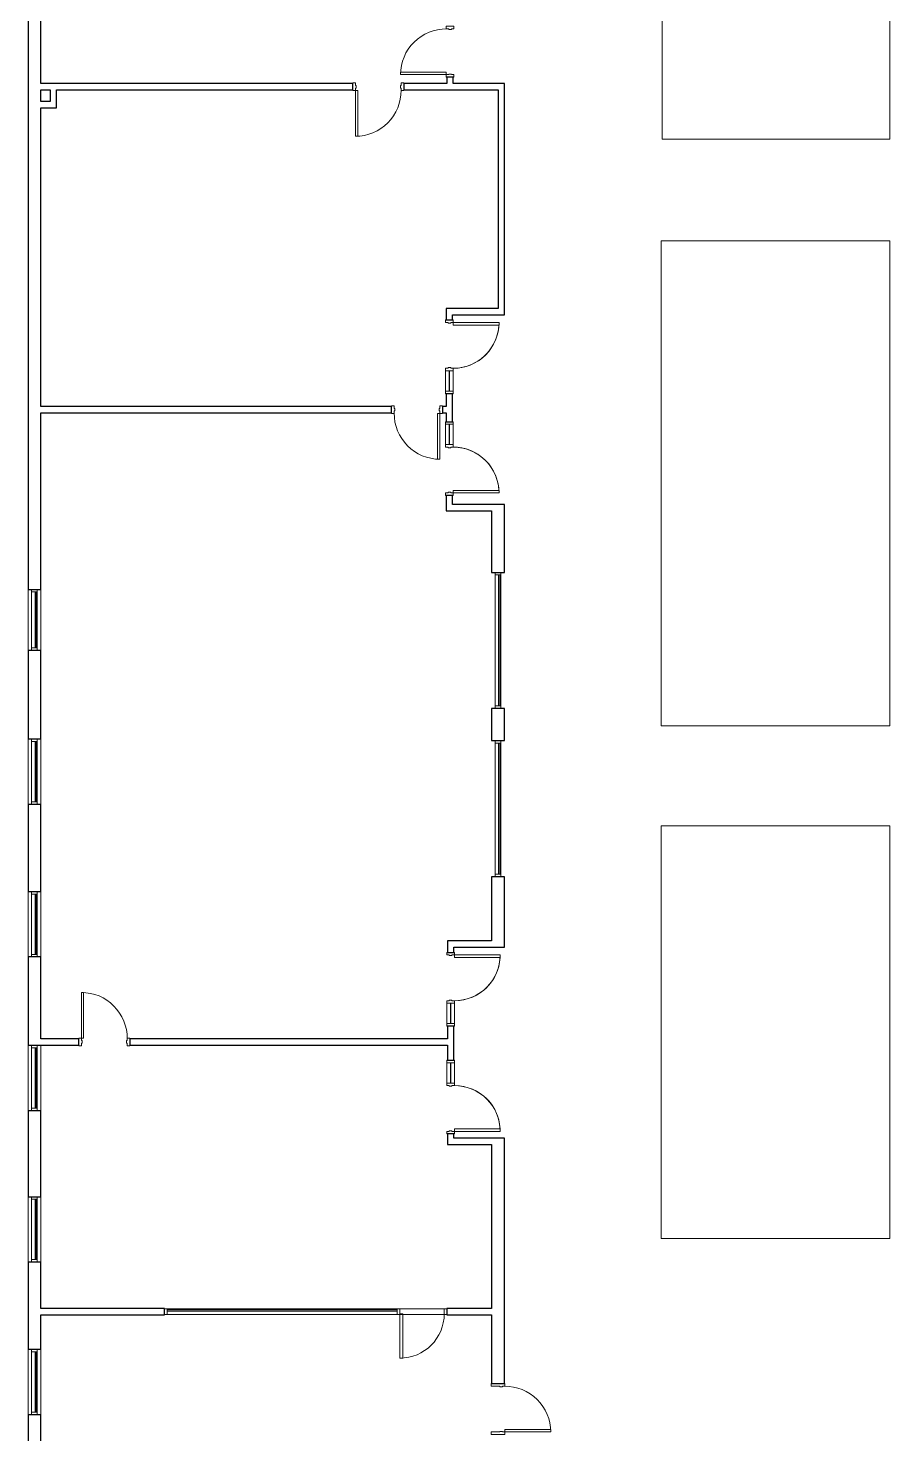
# Model space of a CAD drawing. Header units: inches. Extents: x -715 to 1000, y -5106 to -727.
# Drawn here: x -278 to 400, y -4037 to -2932 of the extents above; entities that cross this region are included whole.
import ezdxf

# ---------------------------------------------------------------- set-up
doc = ezdxf.new("R2010")
doc.units = ezdxf.units.IN
doc.header["$MEASUREMENT"] = 0
for name, color, linetype, lineweight in [('A-DOOR', 31, 'Continuous', 9), ('A-DOOR-FRAM', 31, 'Continuous', 15), ('A-FLOR', 192, 'Continuous', 9), ('A-GLAZ-CURT', 52, 'Continuous', 9), ('A-GLAZ-CWMG', 51, 'Continuous', 9), ('A-WALL', 113, 'Continuous', 9), ('I-WALL', 2, 'Continuous', 9)]:
    doc.layers.add(name, color=color, linetype=linetype, lineweight=lineweight)

# ---------------------------------------------------------------- blocks, each defined once
blk = doc.blocks.new('System Panel - zGlazed-5186063-Level 2 - Map Export')
at = {"layer": 'A-GLAZ-CURT'}
for p, q in [((22, 1.5), (-22, 1.5)), ((-22, 1.5), (-22, 0.5)), ((-22, 0.5), (22, 0.5)), ((22, 0.5), (22, 1.5))]:
    blk.add_line(p, q, dxfattribs=at)
blk = doc.blocks.new('Rectangular Mullion - 4 1_2_ x 2_ Rectangular_CE_-5142176-Level 2 - Map Export')
at = {"layer": 'A-GLAZ-CWMG'}
for p, q in [((891.3, -3060.1), (891.3, -3016.1)), ((895.8, -3060.1), (895.8, -3016.1))]:
    blk.add_line(p, q, dxfattribs=at)
blk = doc.blocks.new('Rectangular Mullion - 4 1_2_ x 2_ Rectangular_CE_-5186064-Level 2 - Map Export')
at = {"layer": 'A-GLAZ-CWMG', "lineweight": 15}
for p, q in [((-2, 2.25), (0, 2.25)), ((-2, -2.25), (-2, 2.25)), ((0, 2.25), (0, -2.25)), ((0, -2.25), (-2, -2.25))]:
    blk.add_line(p, q, dxfattribs=at)
blk = doc.blocks.new('Rectangular Mullion - 4 1_2_ x 2_ Rectangular_CE_-5186065-Level 2 - Map Export')
at = {"layer": 'A-GLAZ-CWMG', "lineweight": 15}
for p, q in [((0, 2.25), (-2, 2.25)), ((-2, 2.25), (-2, -2.25)), ((0, -2.25), (0, 2.25)), ((-2, -2.25), (0, -2.25))]:
    blk.add_line(p, q, dxfattribs=at)
blk = doc.blocks.new('System Panel - zGlazed-5186081-Level 2 - Map Export')
at = {"layer": 'A-GLAZ-CURT'}
for p, q in [((23.7, 1.5), (-23.7, 1.5)), ((-23.7, 1.5), (-23.7, 0.5)), ((-23.7, 0.5), (23.7, 0.5)), ((23.7, 0.5), (23.7, 1.5))]:
    blk.add_line(p, q, dxfattribs=at)
blk = doc.blocks.new('Rectangular Mullion - 4 1_2_ x 2_ Rectangular_CE_-5165028-Level 2 - Map Export')
at = {"layer": 'A-GLAZ-CWMG'}
for p, q in [((-275.1, -3540.4), (-275.1, -3492.9)), ((-270.6, -3540.4), (-270.6, -3492.9))]:
    blk.add_line(p, q, dxfattribs=at)
blk = doc.blocks.new('System Panel - zGlazed-5272900-Level 2 - Map Export')
at = {"layer": 'A-GLAZ-CURT'}
for p, q in [((23.8, 1.5), (-23.8, 1.5)), ((-23.8, 1.5), (-23.8, 0.5)), ((-23.8, 0.5), (23.8, 0.5)), ((23.8, 0.5), (23.8, 1.5))]:
    blk.add_line(p, q, dxfattribs=at)
blk = doc.blocks.new('Rectangular Mullion - 4 1_2_ x 2_ Rectangular_CE_-5272897-Level 2 - Map Export')
at = {"layer": 'A-GLAZ-CWMG'}
for p, q in [((-275.1, -3781.4), (-275.1, -3733.8)), ((-270.6, -3781.4), (-270.6, -3733.8))]:
    blk.add_line(p, q, dxfattribs=at)
blk = doc.blocks.new('System Panel - zGlazed-5186161-Level 2 - Map Export')
at = {"layer": 'A-GLAZ-CURT'}
for p, q in [((90.5, 1.5), (-90.5, 1.5)), ((-90.5, 1.5), (-90.5, 0.5)), ((-90.5, 0.5), (90.5, 0.5)), ((90.5, 0.5), (90.5, 1.5))]:
    blk.add_line(p, q, dxfattribs=at)
blk = doc.blocks.new('Rectangular Mullion - 4 1_2_ x 2_ Rectangular_CE_-5174095-Level 2 - Map Export')
at = {"layer": 'A-GLAZ-CWMG'}
for p, q in [((12.5, -3939.1), (-168.5, -3939.1)), ((12.5, -3943.6), (-168.5, -3943.6))]:
    blk.add_line(p, q, dxfattribs=at)
blk = doc.blocks.new('Rectangular Mullion - 4 1_2_ x 2_ Rectangular_CE_-5186047-Level 2 - Map Export')
at = {"layer": 'A-GLAZ-CWMG', "lineweight": 15}
for p, q in [((-2, 2.25), (0, 2.25)), ((-2, -2.25), (-2, 2.25)), ((0, 2.25), (0, -2.25)), ((0, -2.25), (-2, -2.25))]:
    blk.add_line(p, q, dxfattribs=at)
blk = doc.blocks.new('Rectangular Mullion - 4 1_2_ x 2_ Rectangular_CE_-5186048-Level 2 - Map Export')
at = {"layer": 'A-GLAZ-CWMG', "lineweight": 15}
for p, q in [((0, 2.25), (-2, 2.25)), ((-2, 2.25), (-2, -2.25)), ((0, -2.25), (0, 2.25)), ((-2, -2.25), (0, -2.25))]:
    blk.add_line(p, q, dxfattribs=at)
blk = doc.blocks.new('CW-Single_CE_ - Medium Style-5186089-Level 2 - Map Export')
at = {"layer": 'A-DOOR', "lineweight": 15}
for p, q in [((-17.5, -1.5), (-15, -1.5)), ((-17.5, -36.5), (-17.5, -1.5)), ((-15, -1.5), (-15, -36.5)), ((-15, -36.5), (-17.5, -36.5))]:
    blk.add_line(p, q, dxfattribs=at)
at = {"layer": 'A-DOOR'}
blk.add_arc((-17.5, -1.5), 35, 270, 0, dxfattribs=at)
blk = doc.blocks.new('Rectangular Mullion - 4 1_2_ x 2_ Rectangular_CE_-5146178-Level 2 - Map Export')
at = {"layer": 'A-GLAZ-CWMG'}
for p, q in [((49.5, -3939.1), (14.5, -3939.1)), ((49.5, -3943.6), (14.5, -3943.6))]:
    blk.add_line(p, q, dxfattribs=at)
blk = doc.blocks.new('Rectangular Mullion - 4 1_2_ x 2_ Rectangular_CE_-5186050-Level 2 - Map Export')
at = {"layer": 'A-GLAZ-CWMG', "lineweight": 15}
for p, q in [((-1, 2.25), (1, 2.25)), ((-1, -2.25), (-1, 2.25)), ((1, 2.25), (1, -2.25)), ((1, -2.25), (-1, -2.25))]:
    blk.add_line(p, q, dxfattribs=at)
blk = doc.blocks.new('System Panel - zGlazed-5186162-Level 2 - Map Export')
at = {"layer": 'A-GLAZ-CURT'}
for p, q in [((51.5, 1.5), (-51.5, 1.5)), ((-51.5, 1.5), (-51.5, 0.5)), ((-51.5, 0.5), (51.5, 0.5)), ((51.5, 0.5), (51.5, 1.5))]:
    blk.add_line(p, q, dxfattribs=at)
blk = doc.blocks.new('Rectangular Mullion - 4 1_2_ x 2_ Rectangular_CE_-5174427-Level 2 - Map Export')
at = {"layer": 'A-GLAZ-CWMG'}
for p, q in [((89.5, -3465), (89.5, -3362)), ((94, -3465), (94, -3362))]:
    blk.add_line(p, q, dxfattribs=at)
blk = doc.blocks.new('Door-Single-Sidelite_CE_ - WD Door-2_ HM Frame-Sidelite-5143442-Level 2 - Map Export')
at = {"layer": 'A-DOOR', "lineweight": 15}
for p, q in [((-36, -0.125), (-36, 0.125)), ((-36, 0.125), (-20, 0.125)), ((-20, 0.125), (-20, -0.125)), ((-20, -0.125), (-36, -0.125))]:
    blk.add_line(p, q, dxfattribs=at)
at = {"layer": 'A-DOOR'}
for p, q in [((16, -3), (18, -3)), ((16, -39), (16, -3)), ((18, -3), (18, -39)), ((18, -39), (16, -39))]:
    blk.add_line(p, q, dxfattribs=at)
for start, end in [(179.5, 266.789728), (180.5, 270)]:
    blk.add_arc((18, -3), 36, start, end, dxfattribs=at)
at = {"layer": 'A-DOOR-FRAM'}
for p, q in [((-38, 3), (-36, 3)), ((-38, -3), (-38, 3)), ((-36, 3), (-36, -3)), ((-20, 3), (-18, 3)), ((-20, -3), (-20, 3)), ((-18, 3), (-18, 1)), ((-18, 1), (-17.5, 1)), ((-17.5, 1), (-17.5, -1)), ((17.5, 1), (18, 1)), ((17.5, -1), (17.5, 1)), ((18, 3), (20, 3)), ((18, 1), (18, 3)), ((20, 3), (20, -3)), ((-36, -3), (-38, -3)), ((-18, -3), (-20, -3)), ((-18, -1), (-18, -3)), ((-17.5, -1), (-18, -1)), ((18, -1), (17.5, -1)), ((18, -3), (18, -1)), ((20, -3), (18, -3))]:
    blk.add_line(p, q, dxfattribs=at)
at = {"layer": 'A-DOOR-FRAM', "lineweight": 9}
for p, q in [((-20, 3), (-36, 3)), ((-36, -3), (-20, -3))]:
    blk.add_line(p, q, dxfattribs=at)
blk = doc.blocks.new('Door-Single-Sidelite_CE_ - WD Door-2_ HM Frame-Sidelite-5143300-Level 2 - Map Export')
at = {"layer": 'A-DOOR'}
for p, q in [((18, 39), (16, 39)), ((16, 39), (16, 3)), ((18, 3), (18, 39)), ((16, 3), (18, 3))]:
    blk.add_line(p, q, dxfattribs=at)
at = {"layer": 'A-DOOR', "lineweight": 15}
for p, q in [((-20, 0.125), (-36, 0.125)), ((-36, 0.125), (-36, -0.125)), ((-20, -0.125), (-20, 0.125)), ((-36, -0.125), (-20, -0.125))]:
    blk.add_line(p, q, dxfattribs=at)
at = {"layer": 'A-DOOR'}
for start, end in [(93.210272, 180.5), (90, 179.5)]:
    blk.add_arc((18, 3), 36, start, end, dxfattribs=at)
at = {"layer": 'A-DOOR-FRAM'}
for p, q in [((-36, 3), (-38, 3)), ((-38, 3), (-38, -3)), ((-36, -3), (-36, 3)), ((-18, 3), (-20, 3)), ((-20, 3), (-20, -3)), ((-18, 1), (-18, 3)), ((-17.5, 1), (-18, 1)), ((-17.5, -1), (-17.5, 1)), ((18, 1), (17.5, 1)), ((17.5, 1), (17.5, -1)), ((20, 3), (18, 3)), ((18, 3), (18, 1)), ((20, -3), (20, 3)), ((-38, -3), (-36, -3)), ((-20, -3), (-18, -3)), ((-18, -3), (-18, -1)), ((-18, -1), (-17.5, -1)), ((17.5, -1), (18, -1)), ((18, -1), (18, -3)), ((18, -3), (20, -3))]:
    blk.add_line(p, q, dxfattribs=at)
at = {"layer": 'A-DOOR-FRAM', "lineweight": 9}
for p, q in [((-36, 3), (-20, 3)), ((-20, -3), (-36, -3))]:
    blk.add_line(p, q, dxfattribs=at)
blk = doc.blocks.new('Door-Single_CE_ - WD Door-2_ HM Frame-5175295-Level 2 - Map Export')
at = {"layer": 'A-DOOR'}
for p, q in [((18, 41.5), (16, 41.5)), ((16, 41.5), (16, 5.5)), ((18, 5.5), (18, 41.5)), ((16, 5.5), (18, 5.5))]:
    blk.add_line(p, q, dxfattribs=at)
at = {"layer": 'A-DOOR', "lineweight": 15}
for p, q in [((18, 41.5), (16, 41.5)), ((16, 41.5), (16, 5.5)), ((18, 5.5), (18, 41.5)), ((18, 5.5), (16, 5.5))]:
    blk.add_line(p, q, dxfattribs=at)
at = {"layer": 'A-DOOR'}
blk.add_arc((18, 5.5), 36, 90, 180.5, dxfattribs=at)
blk.add_arc((18, 5.5), 36, 90, 180.5, dxfattribs=at)
blk.add_arc((18, 5.5), 36, 90, 180.5, dxfattribs=at)
blk.add_arc((18, 5.5), 36, 90, 180.5, dxfattribs=at)
at = {"layer": 'A-DOOR-FRAM'}
for p, q in [((-18, 5.5), (-20, 5.5)), ((-20, 5.5), (-20, -5.5)), ((-18, 3.5), (-18, 5.5)), ((-17.5, 3.5), (-18, 3.5)), ((-18, -5.5), (-18, 1.5)), ((-18, 1.5), (-17.5, 1.5)), ((-17.5, 1.5), (-17.5, 3.5)), ((18, 3.5), (17.5, 3.5)), ((17.5, 3.5), (17.5, 1.5)), ((17.5, 1.5), (18, 1.5)), ((20, 5.5), (18, 5.5)), ((18, 5.5), (18, 3.5)), ((18, 1.5), (18, -5.5)), ((20, -5.5), (20, 5.5)), ((-20, -5.5), (-18, -5.5)), ((18, -5.5), (20, -5.5))]:
    blk.add_line(p, q, dxfattribs=at)
blk = doc.blocks.new('Door-Single_CE_ - WD Door-2_ HM Frame-5167734-Level 2 - Map Export')
at = {"layer": 'A-DOOR'}
for p, q in [((16, -39), (16, -3)), ((16, -3), (18, -3)), ((18, -3), (18, -39)), ((18, -39), (16, -39))]:
    blk.add_line(p, q, dxfattribs=at)
at = {"layer": 'A-DOOR', "lineweight": 15}
for p, q in [((16, -39), (16, -3)), ((18, -3), (16, -3)), ((18, -3), (18, -39)), ((18, -39), (16, -39))]:
    blk.add_line(p, q, dxfattribs=at)
at = {"layer": 'A-DOOR'}
blk.add_arc((18, -3), 36, 179.5, 270, dxfattribs=at)
blk.add_arc((18, -3), 36, 179.5, 270, dxfattribs=at)
blk.add_arc((18, -3), 36, 179.5, 270, dxfattribs=at)
blk.add_arc((18, -3), 36, 179.5, 270, dxfattribs=at)
at = {"layer": 'A-DOOR-FRAM'}
for p, q in [((-20, 3), (-18, 3)), ((-20, -3), (-20, 3)), ((-18, 3), (-18, 1)), ((-18, 1), (-17.5, 1)), ((-17.5, 1), (-17.5, -1)), ((17.5, 1), (18, 1)), ((17.5, -1), (17.5, 1)), ((18, 3), (20, 3)), ((18, 1), (18, 3)), ((20, 3), (20, -3)), ((-18, -3), (-20, -3)), ((-18, -1), (-18, -3)), ((-17.5, -1), (-18, -1)), ((18, -1), (17.5, -1)), ((18, -3), (18, -1)), ((20, -3), (18, -3))]:
    blk.add_line(p, q, dxfattribs=at)
blk = doc.blocks.new('Door-Single_CE_ - WD Door-2_ HM Frame-5167641-Level 2 - Map Export')
at = {"layer": 'A-DOOR'}
for p, q in [((18, 39), (16, 39)), ((16, 39), (16, 3)), ((18, 3), (18, 39)), ((16, 3), (18, 3))]:
    blk.add_line(p, q, dxfattribs=at)
at = {"layer": 'A-DOOR', "lineweight": 15}
for p, q in [((18, 39), (16, 39)), ((16, 39), (16, 3)), ((18, 3), (18, 39)), ((18, 3), (16, 3))]:
    blk.add_line(p, q, dxfattribs=at)
at = {"layer": 'A-DOOR'}
blk.add_arc((18, 3), 36, 90, 180.5, dxfattribs=at)
blk.add_arc((18, 3), 36, 90, 180.5, dxfattribs=at)
blk.add_arc((18, 3), 36, 90, 180.5, dxfattribs=at)
blk.add_arc((18, 3), 36, 90, 180.5, dxfattribs=at)
at = {"layer": 'A-DOOR-FRAM'}
for p, q in [((-18, 3), (-20, 3)), ((-20, 3), (-20, -3)), ((-18, 1), (-18, 3)), ((-17.5, 1), (-18, 1)), ((-17.5, -1), (-17.5, 1)), ((18, 1), (17.5, 1)), ((17.5, 1), (17.5, -1)), ((20, 3), (18, 3)), ((18, 3), (18, 1)), ((20, -3), (20, 3)), ((-20, -3), (-18, -3)), ((-18, -3), (-18, -1)), ((-18, -1), (-17.5, -1)), ((17.5, -1), (18, -1)), ((18, -1), (18, -3)), ((18, -3), (20, -3))]:
    blk.add_line(p, q, dxfattribs=at)
blk = doc.blocks.new('Door-Single_CE_ - HM Door-2_ HM Frame-5141420-Level 2 - Map Export')
at = {"layer": 'A-DOOR'}
for p, q in [((16.25, -39), (16.25, -3)), ((16.25, -3), (18, -3)), ((18, -3), (18, -39)), ((18, -39), (16.25, -39))]:
    blk.add_line(p, q, dxfattribs=at)
at = {"layer": 'A-DOOR', "lineweight": 15}
for p, q in [((16.25, -39), (16.25, -3)), ((18, -3), (16.25, -3)), ((18, -3), (18, -39)), ((18, -39), (16.25, -39))]:
    blk.add_line(p, q, dxfattribs=at)
at = {"layer": 'A-DOOR'}
blk.add_arc((18, -3), 36, 179.5, 270, dxfattribs=at)
blk.add_arc((18, -3), 36, 179.5, 270, dxfattribs=at)
blk.add_arc((18, -3), 36, 179.5, 270, dxfattribs=at)
blk.add_arc((18, -3), 36, 179.5, 270, dxfattribs=at)
at = {"layer": 'A-DOOR-FRAM'}
for p, q in [((-20, 3), (-18, 3)), ((-20, -3), (-20, 3)), ((-18, 3), (-18, 0.75)), ((-18, 0.75), (-17.5, 0.75)), ((-17.5, 0.75), (-17.5, -1.25)), ((17.5, 0.75), (18, 0.75)), ((17.5, -1.25), (17.5, 0.75)), ((18, 3), (20, 3)), ((18, 0.75), (18, 3)), ((20, 3), (20, -3)), ((-18, -3), (-20, -3)), ((-18, -1.25), (-18, -3)), ((-17.5, -1.25), (-18, -1.25)), ((18, -1.25), (17.5, -1.25)), ((18, -3), (18, -1.25)), ((20, -3), (18, -3))]:
    blk.add_line(p, q, dxfattribs=at)

msp = doc.modelspace()

# ---------------------------------------------------------------- linework, layer by layer
at = {"layer": 'A-FLOR'}
for p, q in [((400.1, -2602.6), (400.1, -3019.4)), ((221, -3019.4), (221, -2636.3)), ((400.1, -3019.4), (221, -3019.4)), ((220.1, -3480.6), (220.1, -3099.4)), ((220.1, -3099.4), (400.1, -3099.4)), ((400.1, -3099.4), (400.1, -3480.6)), ((400.1, -3480.6), (220.1, -3480.6)), ((220.1, -3883.8), (220.1, -3559.4)), ((220.1, -3559.4), (400.1, -3559.4)), ((400.1, -3559.4), (400.1, -3883.8)), ((400.1, -3883.8), (220.1, -3883.8))]:
    msp.add_line(p, q, dxfattribs=at)
at = {"layer": 'A-WALL', "lineweight": 25}
for p, q in [((-277.9, -2854.4), (-277.9, -3373.4)), ((-267.9, -2975.6), (-267.9, -2854.4)), ((-267.9, -2989.6), (-267.9, -2980.6)), ((-267.9, -3229.5), (-267.9, -2994.6)), ((-267.9, -3373.4), (-267.9, -3234.5)), ((96.8, -3306.5), (86.8, -3306.5)), ((86.8, -3311.5), (86.8, -3360)), ((96.8, -3360), (96.8, -3306.5)), ((86.8, -3360), (96.8, -3360)), ((-277.9, -3373.4), (-267.9, -3373.4)), ((-267.9, -3421.4), (-277.9, -3421.4)), ((-277.9, -3421.4), (-277.9, -3490.9)), ((-267.9, -3490.9), (-267.9, -3421.4)), ((96.8, -3467), (86.8, -3467)), ((86.8, -3467), (86.8, -3492.3)), ((96.8, -3492.3), (96.8, -3467)), ((-277.9, -3490.9), (-267.9, -3490.9)), ((86.8, -3492.3), (96.8, -3492.3)), ((-267.9, -3542.4), (-277.9, -3542.4)), ((-277.9, -3542.4), (-277.9, -3610.9)), ((-267.9, -3610.9), (-267.9, -3542.4)), ((96.8, -3599.3), (86.8, -3599.3)), ((86.8, -3599.3), (86.8, -3649.8)), ((96.8, -3654.8), (96.8, -3599.3)), ((-277.9, -3610.9), (-267.9, -3610.9)), ((86.8, -3654.8), (96.8, -3654.8)), ((-267.9, -3662.4), (-277.9, -3662.4)), ((-277.9, -3662.4), (-277.9, -3731.8)), ((-267.9, -3726.8), (-267.9, -3662.4)), ((-277.9, -3731.8), (-267.9, -3731.8)), ((-267.9, -3783.4), (-277.9, -3783.4)), ((-277.9, -3783.4), (-277.9, -3850.9)), ((-267.9, -3850.9), (-267.9, -3783.4)), ((96.8, -3804.8), (86.8, -3804.8)), ((86.8, -3809.8), (86.8, -3938.9)), ((96.8, -3997.9), (96.8, -3804.8)), ((-277.9, -3850.9), (-267.9, -3850.9)), ((-267.9, -3902.4), (-277.9, -3902.4)), ((-277.9, -3902.4), (-277.9, -3970.9)), ((-267.9, -3938.9), (-267.9, -3902.4)), ((-267.9, -3970.9), (-267.9, -3943.9)), ((86.8, -3943.9), (86.8, -3997.9)), ((-277.9, -3970.9), (-267.9, -3970.9)), ((86.8, -3997.9), (96.8, -3997.9)), ((-267.9, -4022.4), (-277.9, -4022.4)), ((-277.9, -4022.4), (-277.9, -4093.9)), ((-267.9, -4093.9), (-267.9, -4022.4))]:
    msp.add_line(p, q, dxfattribs=at)
at = {"layer": 'A-WALL'}
for p, q in [((-277.9, -3421.4), (-277.9, -3373.4)), ((-267.9, -3373.4), (-267.9, -3421.4)), ((-277.9, -3542.4), (-277.9, -3490.9)), ((-267.9, -3490.9), (-267.9, -3542.4)), ((-277.9, -3662.4), (-277.9, -3610.9)), ((-267.9, -3610.9), (-267.9, -3662.4)), ((-277.9, -3783.4), (-277.9, -3731.8)), ((-267.9, -3731.8), (-267.9, -3783.4)), ((-277.9, -3902.4), (-277.9, -3850.9)), ((-267.9, -3850.9), (-267.9, -3902.4)), ((-277.9, -4022.4), (-277.9, -3970.9)), ((-267.9, -3970.9), (-267.9, -4022.4))]:
    msp.add_line(p, q, dxfattribs=at)
at = {"layer": 'I-WALL', "lineweight": 25}
for p, q in [((56.6, -2970.6), (51.6, -2970.6)), ((51.6, -2970.6), (51.6, -2975.6)), ((56.6, -2975.6), (56.6, -2970.6)), ((-22.4, -2975.6), (-267.9, -2975.6)), ((-267.9, -2980.6), (-260.4, -2980.6)), ((-260.4, -2980.6), (-260.4, -2989.6)), ((-255.4, -2980.6), (-22.4, -2980.6)), ((-255.4, -2994.6), (-255.4, -2980.6)), ((-22.4, -2980.6), (-22.4, -2975.6)), ((51.6, -2975.6), (17.6, -2975.6)), ((17.6, -2975.6), (17.6, -2980.6)), ((17.6, -2980.6), (91.8, -2980.6)), ((96.8, -2975.6), (56.6, -2975.6)), ((91.8, -2980.6), (91.8, -3152.5)), ((96.8, -3157.5), (96.8, -2975.6)), ((-260.4, -2989.6), (-267.9, -2989.6)), ((-267.9, -2994.6), (-255.4, -2994.6)), ((51.1, -3152.5), (51.1, -3161.5)), ((91.8, -3152.5), (51.1, -3152.5)), ((56.1, -3161.5), (56.1, -3157.5)), ((56.1, -3157.5), (96.8, -3157.5)), ((51.1, -3161.5), (56.1, -3161.5)), ((56.1, -3219.5), (51.1, -3219.5)), ((51.1, -3219.5), (51.1, -3229.5)), ((56.1, -3241.5), (56.1, -3219.5)), ((8.1, -3229.5), (-267.9, -3229.5)), ((-267.9, -3234.5), (8.1, -3234.5)), ((8.1, -3234.5), (8.1, -3229.5)), ((51.1, -3229.5), (48.1, -3229.5)), ((48.1, -3229.5), (48.1, -3234.5)), ((48.1, -3234.5), (51.1, -3234.5)), ((51.1, -3234.5), (51.1, -3241.5)), ((51.1, -3241.5), (56.1, -3241.5)), ((56.1, -3299.5), (51.1, -3299.5)), ((51.1, -3299.5), (51.1, -3311.5)), ((56.1, -3306.5), (56.1, -3299.5)), ((51.1, -3311.5), (86.8, -3311.5)), ((86.8, -3306.5), (56.1, -3306.5)), ((86.8, -3649.8), (52, -3649.8)), ((52, -3649.8), (52, -3658.8)), ((52, -3658.8), (57, -3658.8)), ((57, -3654.8), (86.8, -3654.8)), ((57, -3658.8), (57, -3654.8)), ((52, -3716.8), (52, -3726.8)), ((57, -3716.8), (52, -3716.8)), ((57, -3743.5), (57, -3716.8)), ((-237.9, -3726.8), (-267.9, -3726.8)), ((-267.9, -3731.8), (-237.9, -3731.8)), ((-237.9, -3731.8), (-237.9, -3726.8)), ((52, -3726.8), (-197.9, -3726.8)), ((-197.9, -3726.8), (-197.9, -3731.8)), ((-197.9, -3731.8), (52, -3731.8)), ((52, -3731.8), (52, -3743.5)), ((52, -3743.5), (57, -3743.5)), ((52, -3801.5), (52, -3809.8)), ((57, -3801.5), (52, -3801.5)), ((57, -3804.8), (57, -3801.5)), ((52, -3809.8), (86.8, -3809.8)), ((86.8, -3804.8), (57, -3804.8)), ((-170.5, -3938.9), (-267.9, -3938.9)), ((-267.9, -3943.9), (-170.5, -3943.9)), ((-170.5, -3943.9), (-170.5, -3938.9)), ((86.8, -3938.9), (51.5, -3938.9)), ((51.5, -3938.9), (51.5, -3943.9)), ((51.5, -3943.9), (86.8, -3943.9))]:
    msp.add_line(p, q, dxfattribs=at)

# ---------------------------------------------------------------- block references
at = {"layer": 'A-DOOR'}
for name, p, rotation in [('Door-Single_CE_ - WD Door-2_ HM Frame-5167734-Level 2 - Map Export', (54.1, -2950.6), 269.9999999999999), ('Door-Single_CE_ - WD Door-2_ HM Frame-5167641-Level 2 - Map Export', (-2.4, -2978.1), 180), ('Door-Single-Sidelite_CE_ - WD Door-2_ HM Frame-Sidelite-5143442-Level 2 - Map Export', (53.6, -3181.5), 89.99999999999991), ('Door-Single-Sidelite_CE_ - WD Door-2_ HM Frame-Sidelite-5143300-Level 2 - Map Export', (53.6, -3279.5), 269.9999999999999), ('Door-Single-Sidelite_CE_ - WD Door-2_ HM Frame-Sidelite-5143442-Level 2 - Map Export', (54.5, -3678.8), 90.0000000000001), ('Door-Single_CE_ - HM Door-2_ HM Frame-5141420-Level 2 - Map Export', (-217.9, -3729.3), 180), ('Door-Single-Sidelite_CE_ - WD Door-2_ HM Frame-Sidelite-5143300-Level 2 - Map Export', (54.5, -3781.5), 270.0000000000001), ('Door-Single_CE_ - WD Door-2_ HM Frame-5175295-Level 2 - Map Export', (91.8, -4017.9), 269.9999999999999)]:
    msp.add_blockref(name, p, dxfattribs=dict(at, rotation=rotation))
msp.add_blockref('Door-Single_CE_ - WD Door-2_ HM Frame-5167734-Level 2 - Map Export', (28.1, -3232), dxfattribs=at)
at = {"layer": 'A-DOOR', "lineweight": 15}
msp.add_blockref('CW-Single_CE_ - Medium Style-5186089-Level 2 - Map Export', (32, -3941.4), dxfattribs=at)
at = {"layer": 'A-GLAZ-CURT'}
for name, p, rotation in [('System Panel - zGlazed-5186162-Level 2 - Map Export', (91.8, -3413.5), 269.9999999999999), ('System Panel - zGlazed-5186063-Level 2 - Map Export', (-272.9, -3397.4), 270.0000000000001), ('System Panel - zGlazed-5186081-Level 2 - Map Export', (-272.9, -3516.7), 270.0000000000001), ('System Panel - zGlazed-5186162-Level 2 - Map Export', (91.8, -3545.8), 269.9999999999999), ('System Panel - zGlazed-5186081-Level 2 - Map Export', (-272.9, -3636.7), 270.0000000000001), ('System Panel - zGlazed-5272900-Level 2 - Map Export', (-272.9, -3757.6), 270.0000000000001), ('System Panel - zGlazed-5186081-Level 2 - Map Export', (-272.9, -3876.7), 270.0000000000001), ('System Panel - zGlazed-5186081-Level 2 - Map Export', (-272.9, -3996.7), 270.0000000000001)]:
    msp.add_blockref(name, p, dxfattribs=dict(at, rotation=rotation))
msp.add_blockref('System Panel - zGlazed-5186161-Level 2 - Map Export', (-78, -3941.4), dxfattribs=at)
at = {"layer": 'A-GLAZ-CWMG'}
for name, p, rotation in [('Rectangular Mullion - 4 1_2_ x 2_ Rectangular_CE_-5186048-Level 2 - Map Export', (91.8, -3360), 89.99999999999991), ('Rectangular Mullion - 4 1_2_ x 2_ Rectangular_CE_-5186065-Level 2 - Map Export', (-272.9, -3373.4), 90.0000000000001), ('Rectangular Mullion - 4 1_2_ x 2_ Rectangular_CE_-5186065-Level 2 - Map Export', (-272.9, -3490.9), 90.0000000000001), ('Rectangular Mullion - 4 1_2_ x 2_ Rectangular_CE_-5186048-Level 2 - Map Export', (91.8, -3492.3), 89.99999999999991), ('Rectangular Mullion - 4 1_2_ x 2_ Rectangular_CE_-5186065-Level 2 - Map Export', (-272.9, -3610.9), 90.0000000000001), ('Rectangular Mullion - 4 1_2_ x 2_ Rectangular_CE_-5186065-Level 2 - Map Export', (-272.9, -3731.8), 90.0000000000001), ('Rectangular Mullion - 4 1_2_ x 2_ Rectangular_CE_-5186065-Level 2 - Map Export', (-272.9, -3850.9), 90.0000000000001), ('Rectangular Mullion - 4 1_2_ x 2_ Rectangular_CE_-5186048-Level 2 - Map Export', (-170.5, -3941.4), 180), ('Rectangular Mullion - 4 1_2_ x 2_ Rectangular_CE_-5186065-Level 2 - Map Export', (-272.9, -3970.9), 90.0000000000001)]:
    msp.add_blockref(name, p, dxfattribs=dict(at, rotation=rotation))
for name, p in [('Rectangular Mullion - 4 1_2_ x 2_ Rectangular_CE_-5174427-Level 2 - Map Export', (0, 0)), ('Rectangular Mullion - 4 1_2_ x 2_ Rectangular_CE_-5142176-Level 2 - Map Export', (-1166.4, -359.3)), ('Rectangular Mullion - 4 1_2_ x 2_ Rectangular_CE_-5165028-Level 2 - Map Export', (0, 0)), ('Rectangular Mullion - 4 1_2_ x 2_ Rectangular_CE_-5174427-Level 2 - Map Export', (0, -132.2)), ('Rectangular Mullion - 4 1_2_ x 2_ Rectangular_CE_-5165028-Level 2 - Map Export', (0, -120)), ('Rectangular Mullion - 4 1_2_ x 2_ Rectangular_CE_-5272897-Level 2 - Map Export', (0, 0)), ('Rectangular Mullion - 4 1_2_ x 2_ Rectangular_CE_-5165028-Level 2 - Map Export', (0, -360)), ('Rectangular Mullion - 4 1_2_ x 2_ Rectangular_CE_-5174095-Level 2 - Map Export', (0, 0)), ('Rectangular Mullion - 4 1_2_ x 2_ Rectangular_CE_-5146178-Level 2 - Map Export', (0, 0)), ('Rectangular Mullion - 4 1_2_ x 2_ Rectangular_CE_-5165028-Level 2 - Map Export', (0, -480))]:
    msp.add_blockref(name, p, dxfattribs=at)
at = {"layer": 'A-GLAZ-CWMG', "extrusion": (0, 0, -1)}
for name, p, rotation in [('Rectangular Mullion - 4 1_2_ x 2_ Rectangular_CE_-5186064-Level 2 - Map Export', (272.9, -3421.4), 269.9999999999999), ('Rectangular Mullion - 4 1_2_ x 2_ Rectangular_CE_-5186047-Level 2 - Map Export', (-91.8, -3467), 270.0000000000001), ('Rectangular Mullion - 4 1_2_ x 2_ Rectangular_CE_-5186064-Level 2 - Map Export', (272.9, -3542.4), 269.9999999999999), ('Rectangular Mullion - 4 1_2_ x 2_ Rectangular_CE_-5186047-Level 2 - Map Export', (-91.8, -3599.3), 270.0000000000001), ('Rectangular Mullion - 4 1_2_ x 2_ Rectangular_CE_-5186064-Level 2 - Map Export', (272.9, -3662.4), 269.9999999999999), ('Rectangular Mullion - 4 1_2_ x 2_ Rectangular_CE_-5186064-Level 2 - Map Export', (272.9, -3783.4), 269.9999999999999), ('Rectangular Mullion - 4 1_2_ x 2_ Rectangular_CE_-5186064-Level 2 - Map Export', (272.9, -3902.4), 269.9999999999999), ('Rectangular Mullion - 4 1_2_ x 2_ Rectangular_CE_-5186050-Level 2 - Map Export', (-13.5, -3941.4), 180), ('Rectangular Mullion - 4 1_2_ x 2_ Rectangular_CE_-5186047-Level 2 - Map Export', (-51.5, -3941.4), 180), ('Rectangular Mullion - 4 1_2_ x 2_ Rectangular_CE_-5186064-Level 2 - Map Export', (272.9, -4022.4), 269.9999999999999)]:
    msp.add_blockref(name, p, dxfattribs=dict(at, rotation=rotation))

doc.saveas('drawing.dxf')
